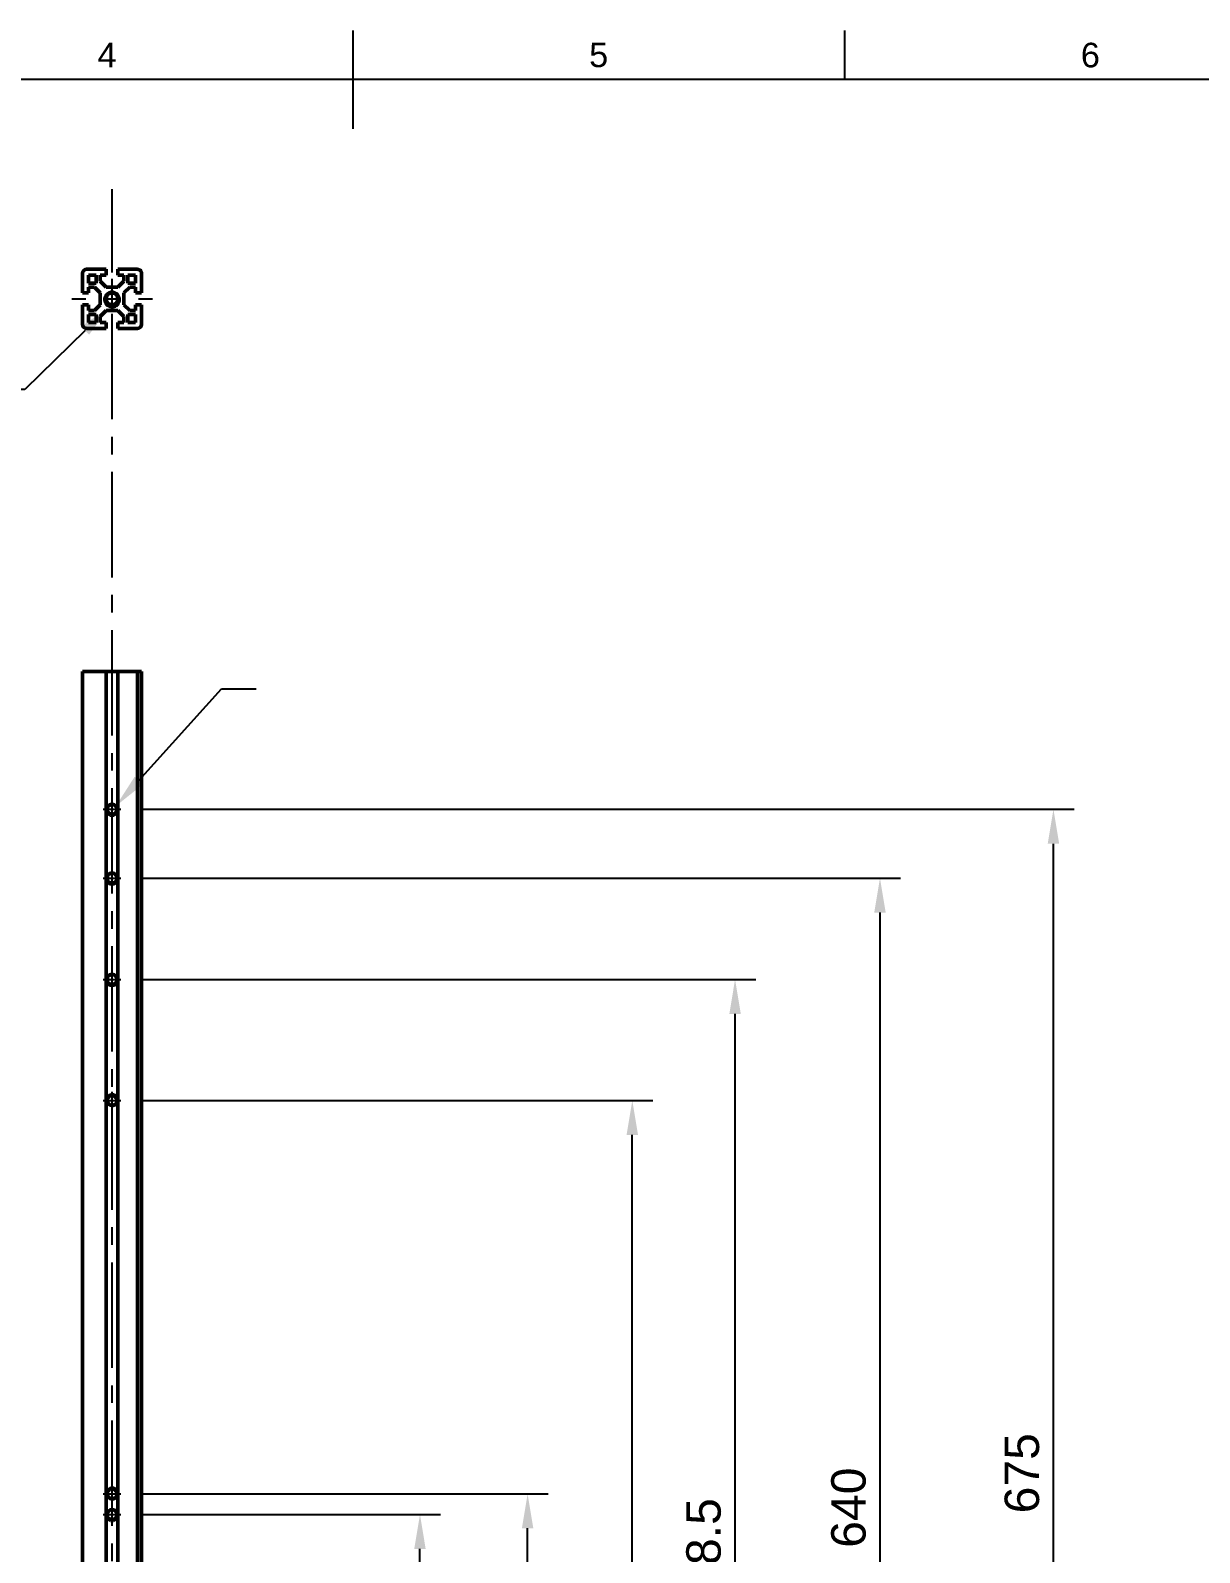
# Model space of a CAD drawing. Header units: millimetres. Extents: x 0 to 420, y 0 to 297.
# Drawn here: x 182.2 to 301.1, y 137.3 to 292 of the extents above; entities that cross this region are included whole.
import ezdxf
from ezdxf import colors
from ezdxf.entities.mleader import LeaderData, LeaderLine
from ezdxf.enums import TextEntityAlignment as Align
from ezdxf.math import Vec2, Vec3

# ---------------------------------------------------------------- set-up
doc = ezdxf.new("R2010")
doc.units = ezdxf.units.MM
doc.header["$LTSCALE"] = 0.75
doc.linetypes.add('CENTER2', pattern=[28.575, 19.05, -3.175, 3.175, -3.175])
for name, color, linetype, lineweight in [('Annotations', 7, 'Continuous', 25), ('Border', 7, 'Continuous', 25), ('Center Lines', 7, 'CENTER2', 25), ('Dimensions', 7, 'Continuous', 25), ('Visible', 7, 'Continuous', 50)]:
    doc.layers.add(name, color=color, linetype=linetype, lineweight=lineweight)
doc.styles.add('FusionTitle', font='arial.ttf')
doc.styles.get("Standard").update_dxf_attribs({"font": 'arial.ttf'})
doc.dimstyles.new('ISO-25', dxfattribs={"dimtxt": 3.5, "dimasz": 3.5, "dimexe": 2.1, "dimexo": 2.1, "dimgap": 1.4, "dimtad": 1, "dimzin": 12, "dimdsep": 46, "dimtxsty": 'Standard', "dimcen": 0, "dimclrd": 256, "dimclre": 256, "dimclrt": 256, "dimazin": 3, "dimtp": 0.1, "dimtm": 0.1, "dimtfac": 0.714286, "dimtmove": 0, "dimatfit": 3, "dimfxl": 1, "dimtzin": 12, "dimarcsym": 0})

# ---------------------------------------------------------------- blocks, each defined once
blk = doc.blocks.new('ISO_A3_SHEET')
at = {"layer": 'Border'}
for p, q in [((215, 292), (215, 282)), ((265, 292), (265, 287)), ((410, 287), (20, 287))]:
    blk.add_line(p, q, dxfattribs=at)
at = {"layer": 'Border', "style": 'FusionTitle'}
for s, p in [('4', (190, 289.5)), ('5', (240, 289.5)), ('6', (290, 289.5))]:
    blk.add_text(s, height=2.5, dxfattribs=at).set_placement(p, align=Align.MIDDLE)
blk = doc.blocks.new('*U9')
at = {"layer": 'Center Lines', "color": 0, "ltscale": 0.75, "transparency": 16777216}
blk.add_line((0, -124.872696), (0, 123.539552), dxfattribs=at)
blk = doc.blocks.new('*U19')
at = {"layer": 'Center Lines', "color": 0, "linetype": 'Continuous', "ltscale": 0.75, "transparency": 16777216}
for p, q in [((-0.892969, 0), (0.892969, 0)), ((0, -0.892969), (0, 0.892969))]:
    blk.add_line(p, q, dxfattribs=at)
blk = doc.blocks.new('*U20')
at = {"layer": 'Center Lines', "color": 0, "linetype": 'Continuous', "ltscale": 0.75, "transparency": 16777216}
for p, q in [((-0.892969, 0), (0.892969, 0)), ((0, -0.892969), (0, 0.892969))]:
    blk.add_line(p, q, dxfattribs=at)
blk = doc.blocks.new('*U21')
at = {"layer": 'Center Lines', "color": 0, "linetype": 'Continuous', "ltscale": 0.75, "transparency": 16777216}
for p, q in [((-0.892969, 0), (0.892969, 0)), ((0, -0.892969), (0, 0.892969))]:
    blk.add_line(p, q, dxfattribs=at)
blk = doc.blocks.new('*U22')
at = {"layer": 'Center Lines', "color": 0, "linetype": 'Continuous', "ltscale": 0.75, "transparency": 16777216}
for p, q in [((-0.892969, 0), (0.892969, 0)), ((0, -0.892969), (0, 0.892969))]:
    blk.add_line(p, q, dxfattribs=at)
blk = doc.blocks.new('*U23')
at = {"layer": 'Center Lines', "color": 0, "linetype": 'Continuous', "ltscale": 0.75, "transparency": 16777216}
for p, q in [((-0.892969, 0), (0.892969, 0)), ((0, -0.892969), (0, 0.892969))]:
    blk.add_line(p, q, dxfattribs=at)
blk = doc.blocks.new('*U24')
at = {"layer": 'Center Lines', "color": 0, "ltscale": 0.75, "transparency": 16777216}
for p, q in [((0, 2.678906), (0, 4.1)), ((-4.1, 0), (-2.678906, 0)), ((2.678906, 0), (4.1, 0)), ((0, -4.1), (0, -2.678906))]:
    blk.add_line(p, q, dxfattribs=at)
at = {"layer": 'Center Lines', "color": 0, "linetype": 'Continuous', "ltscale": 0.75, "transparency": 16777216}
for p, q in [((-0.892969, 0), (0.892969, 0)), ((0, -0.892969), (0, 0.892969))]:
    blk.add_line(p, q, dxfattribs=at)
blk = doc.blocks.new('*D53')
at = {"layer": 'Defpoints', "color": 0, "transparency": 16777216}
for p in [(191.406926, 141.115982), (221.82576, 141.115982), (193.513959, 77.816773)]:
    blk.add_point(p, dxfattribs=at)
at = {"layer": 'Dimensions', "lineweight": -2, "transparency": 16777216}
for p, q in [((193.506926, 141.115982), (223.92576, 141.115982)), ((221.82576, 81.316773), (221.82576, 137.615982)), ((195.613959, 77.816773), (223.92576, 77.816773))]:
    blk.add_line(p, q, dxfattribs=at)
at = {"layer": 'Dimensions', "transparency": 16777216}
for points in [[(221.242426, 137.615982), (222.409093, 137.615982), (221.82576, 141.115982)], [(221.242426, 81.316773), (222.409093, 81.316773), (221.82576, 77.816773)]]:
    blk.add_solid(points, dxfattribs=at)
at = {"layer": 'Dimensions', "transparency": 16777216, "insert": (218.637561, 109.466377), "char_height": 3.5, "attachment_point": 5, "rotation": 90}
blk.add_mtext('316.5', dxfattribs=at)
blk = doc.blocks.new('*D54')
at = {"layer": 'Defpoints', "color": 0, "transparency": 16777216}
for p in [(191.406928, 143.216419), (232.773658, 143.216419), (193.513959, 77.816773)]:
    blk.add_point(p, dxfattribs=at)
at = {"layer": 'Dimensions', "lineweight": -2, "transparency": 16777216}
for p, q in [((193.506928, 143.216419), (234.873658, 143.216419)), ((232.773658, 81.316773), (232.773658, 139.716419)), ((195.613959, 77.816773), (234.873658, 77.816773))]:
    blk.add_line(p, q, dxfattribs=at)
at = {"layer": 'Dimensions', "transparency": 16777216}
for points in [[(232.190324, 139.716419), (233.356991, 139.716419), (232.773658, 143.216419)], [(232.190324, 81.316773), (233.356991, 81.316773), (232.773658, 77.816773)]]:
    blk.add_solid(points, dxfattribs=at)
at = {"layer": 'Dimensions', "transparency": 16777216, "insert": (229.585459, 110.516596), "char_height": 3.5, "attachment_point": 5, "rotation": 90}
blk.add_mtext('327', dxfattribs=at)
blk = doc.blocks.new('*D55')
at = {"layer": 'Defpoints', "color": 0, "transparency": 16777216}
for p in [(191.406928, 183.216773), (243.41869, 183.216773), (193.513959, 77.816773)]:
    blk.add_point(p, dxfattribs=at)
at = {"layer": 'Dimensions', "lineweight": -2, "transparency": 16777216}
for p, q in [((193.506928, 183.216773), (245.51869, 183.216773)), ((243.41869, 81.316773), (243.41869, 179.716773)), ((195.613959, 77.816773), (245.51869, 77.816773))]:
    blk.add_line(p, q, dxfattribs=at)
at = {"layer": 'Dimensions', "transparency": 16777216}
for points in [[(242.835356, 179.716773), (244.002023, 179.716773), (243.41869, 183.216773)], [(242.835356, 81.316773), (244.002023, 81.316773), (243.41869, 77.816773)]]:
    blk.add_solid(points, dxfattribs=at)
at = {"layer": 'Dimensions', "transparency": 16777216, "insert": (240.231684, 130.516773), "char_height": 3.5, "attachment_point": 5, "rotation": 90}
blk.add_mtext('527', dxfattribs=at)
blk = doc.blocks.new('*D56')
at = {"layer": 'Defpoints', "color": 0, "transparency": 16777216}
for p in [(191.406926, 195.516774), (253.869853, 195.516774), (193.513959, 77.816773)]:
    blk.add_point(p, dxfattribs=at)
at = {"layer": 'Dimensions', "lineweight": -2, "transparency": 16777216}
for p, q in [((193.506926, 195.516774), (255.969853, 195.516774)), ((253.869853, 81.316773), (253.869853, 192.016774)), ((195.613959, 77.816773), (255.969853, 77.816773))]:
    blk.add_line(p, q, dxfattribs=at)
at = {"layer": 'Dimensions', "transparency": 16777216}
for points in [[(253.28652, 192.016774), (254.453187, 192.016774), (253.869853, 195.516774)], [(253.28652, 81.316773), (254.453187, 81.316773), (253.869853, 77.816773)]]:
    blk.add_solid(points, dxfattribs=at)
at = {"layer": 'Dimensions', "transparency": 16777216, "insert": (250.682848, 136.666773), "char_height": 3.5, "attachment_point": 5, "rotation": 90}
blk.add_mtext('588.5', dxfattribs=at)
blk = doc.blocks.new('*D57')
at = {"layer": 'Defpoints', "color": 0, "transparency": 16777216}
for p in [(191.407563, 212.816912), (286.246035, 212.816912), (193.513959, 77.816773)]:
    blk.add_point(p, dxfattribs=at)
at = {"layer": 'Dimensions', "lineweight": -2, "transparency": 16777216}
for p, q in [((193.507563, 212.816912), (288.346035, 212.816912)), ((286.246035, 81.316773), (286.246035, 209.316912)), ((195.613959, 77.816773), (288.346035, 77.816773))]:
    blk.add_line(p, q, dxfattribs=at)
at = {"layer": 'Dimensions', "transparency": 16777216}
for points in [[(285.662702, 209.316912), (286.829368, 209.316912), (286.246035, 212.816912)], [(285.662702, 81.316773), (286.829368, 81.316773), (286.246035, 77.816773)]]:
    blk.add_solid(points, dxfattribs=at)
at = {"layer": 'Dimensions', "transparency": 16777216, "insert": (283.059029, 145.316842), "char_height": 3.5, "attachment_point": 5, "rotation": 90}
blk.add_mtext('675', dxfattribs=at)
blk = doc.blocks.new('*U41')
at = {"layer": 'Center Lines', "color": 0, "linetype": 'Continuous', "ltscale": 0.75, "transparency": 16777216}
for p, q in [((-0.892969, 0), (0.892969, 0)), ((0, -0.892969), (0, 0.892969))]:
    blk.add_line(p, q, dxfattribs=at)
blk = doc.blocks.new('*D58')
at = {"layer": 'Defpoints', "color": 0, "transparency": 16777216}
for p in [(191.407233, 205.817014), (193.113957, 77.816773), (268.608364, 77.816773)]:
    blk.add_point(p, dxfattribs=at)
at = {"layer": 'Dimensions', "lineweight": -2, "transparency": 16777216}
for p, q in [((193.507233, 205.817014), (270.708364, 205.817014)), ((268.608364, 202.317014), (268.608364, 81.316773)), ((195.213957, 77.816773), (270.708364, 77.816773))]:
    blk.add_line(p, q, dxfattribs=at)
at = {"layer": 'Dimensions', "transparency": 16777216}
for points in [[(268.02503, 202.317014), (269.191697, 202.317014), (268.608364, 205.817014)], [(268.02503, 81.316773), (269.191697, 81.316773), (268.608364, 77.816773)]]:
    blk.add_solid(points, dxfattribs=at)
at = {"layer": 'Dimensions', "transparency": 16777216, "insert": (265.421358, 141.816893), "char_height": 3.5, "attachment_point": 5, "rotation": 90}
blk.add_mtext('640', dxfattribs=at)

msp = doc.modelspace()

# ---------------------------------------------------------------- linework, layer by layer
at = {"layer": 'Visible', "extrusion": (0, 2.967e-13, -1)}
for p, q in [((189.914, 267.714, 74.5), (187.9236, 267.714, 74.5)), ((189.914, 267.114, 74.5), (189.914, 267.714, 74.5)), ((193.114, 267.714, 74.5), (191.114, 267.714, 74.5)), ((191.114, 267.714, 74.5), (191.114, 267.114, 74.5)), ((187.5236, 267.3159, 74.5), (187.514, 265.314, 74.5)), ((188.114, 266.314, 74.5), (188.114, 267.114, 74.5)), ((188.114, 267.114, 74.5), (188.914, 267.114, 74.5)), ((188.914, 266.314, 74.5), (188.114, 266.314, 74.5)), ((188.914, 267.114, 74.5), (188.914, 266.314, 74.5)), ((189.314, 266.514, 74.5), (189.314, 267.114, 74.5)), ((189.314, 267.114, 74.5), (189.914, 267.114, 74.5)), ((189.914, 265.914, 74.5), (189.314, 266.514, 74.5)), ((191.114, 267.114, 74.5), (191.714, 267.114, 74.5)), ((191.714, 266.514, 74.5), (191.114, 265.914, 74.5)), ((191.714, 267.114, 74.5), (191.714, 266.514, 74.5)), ((192.114, 266.314, 74.5), (192.114, 267.114, 74.5)), ((192.114, 267.114, 74.5), (192.914, 267.114, 74.5)), ((192.914, 266.314, 74.5), (192.114, 266.314, 74.5)), ((192.914, 267.114, 74.5), (192.914, 266.314, 74.5)), ((193.514, 265.314, 74.5), (193.514, 267.314, 74.5)), ((187.514, 265.314, 74.5), (188.114, 265.314, 74.5)), ((188.114, 265.314, 74.5), (188.114, 265.914, 74.5)), ((188.114, 265.914, 74.5), (188.714, 265.914, 74.5)), ((188.714, 265.914, 74.5), (189.314, 265.314, 74.5)), ((189.314, 265.314, 74.5), (189.314, 264.114, 74.5)), ((191.114, 265.914, 74.5), (189.914, 265.914, 74.5)), ((191.714, 265.314, 74.5), (192.314, 265.914, 74.5)), ((191.714, 264.114, 74.5), (191.714, 265.314, 74.5)), ((192.314, 265.914, 74.5), (192.914, 265.914, 74.5)), ((192.914, 265.914, 74.5), (192.914, 265.314, 74.5)), ((192.914, 265.314, 74.5), (193.514, 265.314, 74.5)), ((188.114, 264.114, 74.5), (187.514, 264.114, 74.5)), ((187.514, 264.114, 74.5), (187.514, 262.114, 74.5)), ((188.114, 263.514, 74.5), (188.114, 264.114, 74.5)), ((188.714, 263.514, 74.5), (188.114, 263.514, 74.5)), ((188.114, 263.114, 74.5), (188.914, 263.114, 74.5)), ((188.114, 262.314, 74.5), (188.114, 263.114, 74.5)), ((189.314, 264.114, 74.5), (188.714, 263.514, 74.5)), ((188.914, 263.114, 74.5), (188.914, 262.314, 74.5)), ((189.314, 262.914, 74.5), (189.914, 263.514, 74.5)), ((189.914, 263.514, 74.5), (191.114, 263.514, 74.5)), ((191.114, 263.514, 74.5), (191.714, 262.914, 74.5)), ((192.314, 263.514, 74.5), (191.714, 264.114, 74.5)), ((192.114, 262.314, 74.5), (192.114, 263.114, 74.5)), ((192.114, 263.114, 74.5), (192.914, 263.114, 74.5)), ((192.914, 263.514, 74.5), (192.314, 263.514, 74.5)), ((193.514, 264.114, 74.5), (192.914, 264.114, 74.5)), ((192.914, 264.114, 74.5), (192.914, 263.514, 74.5)), ((192.914, 263.114, 74.5), (192.914, 262.314, 74.5)), ((193.514, 262.114, 74.5), (193.514, 264.114, 74.5)), ((187.9034, 261.7147, -51.3), (187.9034, 261.714, -51.3)), ((187.914, 261.714, -51.3), (187.9034, 261.714, -51.3)), ((187.914, 261.714, 74.5), (189.914, 261.714, 74.5)), ((188.914, 262.314, 74.5), (188.114, 262.314, 74.5)), ((189.314, 262.314, 74.5), (189.314, 262.914, 74.5)), ((189.914, 262.314, 74.5), (189.314, 262.314, 74.5)), ((189.914, 261.714, 74.5), (189.914, 262.314, 74.5)), ((191.714, 262.314, 74.5), (191.114, 262.314, 74.5)), ((191.114, 262.314, 74.5), (191.114, 261.714, 74.5)), ((191.114, 261.714, 74.5), (193.114, 261.714, 74.5)), ((191.714, 262.914, 74.5), (191.714, 262.314, 74.5)), ((192.914, 262.314, 74.5), (192.114, 262.314, 74.5)), ((193.114, 261.714, -51.3), (193.1245, 261.714, -51.3)), ((193.1245, 261.7147, -51.3), (193.1245, 261.714, -51.3))]:
    msp.add_line(p, q, dxfattribs=at)
at = {"layer": 'Visible', "extrusion": (0, 1, 0)}
for p, q in [((187.514, 226.8168, 0.6), (187.5236, 226.8168, 2.6019)), ((187.514, 77.8168, 0.6), (187.514, 226.8168, 0.6)), ((187.9236, 226.8168, 3), (189.914, 226.8168, 3)), ((189.914, 226.8168, 1.2), (191.114, 226.8168, 1.2)), ((189.914, 77.8168, 3), (189.914, 226.8168, 3)), ((191.114, 226.8168, 3), (193.114, 226.8168, 3)), ((191.114, 77.8168, 3), (191.114, 226.8168, 3)), ((193.114, 77.8168, 3), (193.114, 226.8168, 3)), ((193.514, 77.8168, 2.6), (193.514, 226.8168, 2.6))]:
    msp.add_line(p, q, dxfattribs=at)
at = {"layer": 'Visible', "extrusion": (0, 2.967e-13, -1)}
msp.add_circle((-190.514, 264.714, -71.5), 0.6, dxfattribs=at)
for centre, radius, start, end in [((-187.9236, 267.314, -74.5), 0.4, 0.275061, 90), ((-190.514, 264.714, -74.5), 0.817, 254.990872, 285.009128)]:
    msp.add_arc(centre, radius, start, end, dxfattribs=at)
at = {"layer": 'Visible'}
msp.add_arc((190.514, 264.714, 74.5), 0.678, 40.613127, 139.386873, dxfattribs=at)
at = {"layer": 'Visible', "extrusion": (0, -1, 0)}
msp.add_arc((187.9236, 2.6, -226.8168), 0.4, 90, 179.724939, dxfattribs=at)
at = {"layer": 'Visible', "extrusion": (1e-16, 0, -1)}
for centre, radius, start, end in [((-190.5146, 212.8169, -1.2), 0.5035, 40.529989, 139.470011), ((-190.5146, 212.8169, -1.2), 0.6147, 255.032441, 284.967559), ((-190.5143, 205.817, -1.2), 0.5035, 40.529989, 139.470011), ((-190.5143, 205.817, -1.2), 0.6147, 255.032441, 284.967559), ((-190.514, 183.2168, -1.2), 0.5035, 267.91441, 6.854432), ((-190.514, 183.2168, -1.2), 0.6147, 122.416862, 152.35198), ((-190.514, 143.2164, -1.2), 0.5035, 267.914171, 6.854193), ((-190.514, 143.2164, -1.2), 0.6147, 122.416623, 152.351741), ((-190.514, 141.116, -1.2), 0.5035, 40.529989, 139.470011), ((-190.514, 141.116, -1.2), 0.6147, 255.032441, 284.967559)]:
    msp.add_arc(centre, radius, start, end, dxfattribs=at)
at = {"layer": 'Visible', "extrusion": (3.46e-14, -2.95e-14, -1)}
msp.add_arc((-190.514, 195.5168, -1.2), 0.5035, 40.529989, 139.470011, dxfattribs=at)
at = {"layer": 'Visible', "extrusion": (3.9e-15, -1.43e-14, -1)}
msp.add_arc((-190.514, 195.5168, -1.2), 0.6147, 255.032441, 284.967559, dxfattribs=at)
at = {"layer": 'Visible'}
for points, knots in [([(193.114, 267.714, 74.5), (193.1437, 267.712, 74.5), (193.1573, 267.7102, 74.5), (193.2287, 267.6997, 74.5), (193.2702, 267.685, 74.5), (193.3566, 267.6377, 74.5), (193.3975, 267.6, 74.5), (193.4693, 267.5106, 74.5), (193.4867, 267.4625, 74.5), (193.5044, 267.4009, 74.5), (193.5104, 267.3688, 74.5), (193.514, 267.314, 74.5)], [-0.466346255, -0.466346255, -0.466346255, -0.466346255, -0.451359314, -0.451359314, -0.393635612, -0.393635612, -0.313719447, -0.313719447, -0.199872316, -0.199872316, -0.070277282, -0.070277282, -0.070277282, -0.070277282]), ([(190.3024, 263.9248, 74.5), (190.2042, 263.9602, 74.5), (190.1138, 264.0142, 74.5), (189.9617, 264.1518, 74.5), (189.9007, 264.2332, 74.5), (189.8152, 264.412, 74.5), (189.7905, 264.5071, 74.5), (189.7798, 264.698, 74.5), (189.7926, 264.7919, 74.5), (189.8415, 264.9331, 74.5), (189.8658, 264.9833, 74.5), (189.9253, 265.0758, 74.5), (189.96, 265.1178, 74.5), (189.9993, 265.1553, 74.5)], [0, 0, 0, 0, 0.156510433, 0.156510433, 0.307908356, 0.307908356, 0.454191613, 0.454191613, 0.595358102, 0.595358102, 0.679010537, 0.679010537, 0.760759817, 0.760759817, 0.760759817, 0.760759817]), ([(189.9999, 265.155, 74.3186), (189.8845, 265.0183, 74.3291), (189.8233, 264.8355, 74.3396), (189.8384, 264.6569, 74.3501), (189.8575, 264.4312, 74.3634), (189.9979, 264.2194, 74.3767), (190.1984, 264.1139, 74.39), (190.3968, 264.0096, 74.4032), (190.6477, 264.0126, 74.4163), (190.8436, 264.1215, 74.4295), (191.041, 264.2314, 74.4428), (191.1763, 264.4456, 74.456), (191.1906, 264.6711, 74.4693), (191.2016, 264.8452, 74.4795), (191.1422, 265.0228, 74.4898), (191.0286, 265.1553, 74.5)], [-4.55925824, -4.55925824, -4.55925824, -4.55925824, -3.76615258, -3.76615258, -3.76615258, -2.76381346, -2.76381346, -2.76381346, -1.77187703, -1.77187703, -1.77187703, -0.77214378, -0.77214378, -0.77214378, 0, 0, 0, 0]), ([(191.0286, 265.1553, 74.5), (191.0934, 265.0936, 74.5), (191.1454, 265.0196, 74.5), (191.22, 264.853, 74.5), (191.2407, 264.7614, 74.5), (191.2467, 264.572, 74.5), (191.2306, 264.4759, 74.5), (191.1618, 264.2918, 74.5), (191.1085, 264.2061, 74.5), (190.9978, 264.0865, 74.5), (190.9496, 264.0457, 74.5), (190.8436, 263.9755, 74.5), (190.786, 263.9466, 74.5), (190.7255, 263.9248, 74.5)], [0, 0, 0, 0, 0.134259234, 0.134259234, 0.273620838, 0.273620838, 0.418082467, 0.418082467, 0.567641738, 0.567641738, 0.661747867, 0.661747867, 0.757763665, 0.757763665, 0.757763665, 0.757763665]), ([(187.914, 261.714, 74.5), (187.8842, 261.7159, 74.5), (187.8706, 261.7178, 74.5), (187.7992, 261.7283, 74.5), (187.7578, 261.743, 74.5), (187.6713, 261.7903, 74.5), (187.6305, 261.828, 74.5), (187.5586, 261.9173, 74.5), (187.5413, 261.9654, 74.5), (187.5236, 262.027, 74.5), (187.5175, 262.0591, 74.5), (187.514, 262.114, 74.5)], [-0.466339854, -0.466339854, -0.466339854, -0.466339854, -0.45135427, -0.45135427, -0.393632825, -0.393632825, -0.313717982, -0.313717982, -0.199872121, -0.199872121, -0.070277046, -0.070277046, -0.070277046, -0.070277046]), ([(193.514, 262.114, 74.5), (193.512, 262.0842, 74.5), (193.5102, 262.0706, 74.5), (193.4996, 261.9992, 74.5), (193.485, 261.9578, 74.5), (193.4377, 261.8713, 74.5), (193.3999, 261.8305, 74.5), (193.3106, 261.7586, 74.5), (193.2625, 261.7413, 74.5), (193.2009, 261.7236, 74.5), (193.1688, 261.7175, 74.5), (193.114, 261.714, 74.5)], [-0.466346255, -0.466346255, -0.466346255, -0.466346255, -0.451359314, -0.451359314, -0.393635612, -0.393635612, -0.313719447, -0.313719447, -0.199872316, -0.199872316, -0.070277282, -0.070277282, -0.070277282, -0.070277282]), ([(190.3558, 212.2231, 1.2), (190.2822, 212.25, 1.2), (190.2145, 212.2908, 1.2), (190.1008, 212.3946, 1.2), (190.0553, 212.4559, 1.2), (189.992, 212.59, 1.2), (189.9738, 212.6612, 1.2), (189.9664, 212.8039, 1.2), (189.9763, 212.8739, 1.2), (190.0133, 212.9791, 1.2), (190.0316, 213.0165, 1.2), (190.0764, 213.0852, 1.2), (190.1024, 213.1164, 1.2), (190.1319, 213.1441, 1.2)], [0, 0, 0, 0, 0.117587534, 0.117587534, 0.23108734, 0.23108734, 0.340497787, 0.340497787, 0.445817318, 0.445817318, 0.508296731, 0.508296731, 0.56924861, 0.56924861, 0.56924861, 0.56924861]), ([(190.132, 213.144, 1.055), (190.1231, 213.1337, 1.0558), (190.1146, 213.123, 1.0567), (190.1066, 213.1119, 1.0576), (190.0022, 212.9676, 1.0688), (189.9829, 212.7661, 1.0801), (190.058, 212.6046, 1.0913), (190.1342, 212.4409, 1.1027), (190.3042, 212.3252, 1.1142), (190.4843, 212.3143, 1.1256), (190.6627, 212.3036, 1.1369), (190.8437, 212.396, 1.1482), (190.9396, 212.5469, 1.1595), (191.0356, 212.698, 1.1708), (191.0422, 212.9015, 1.1821), (190.9563, 213.0585, 1.1934), (190.9397, 213.089, 1.1956), (190.9199, 213.1177, 1.1978), (190.8973, 213.1441, 1.2)], [-4.55635616, -4.55635616, -4.55635616, -4.55635616, -4.4749734, -4.4749734, -4.4749734, -3.41368474, -3.41368474, -3.41368474, -2.33831983, -2.33831983, -2.33831983, -1.27345945, -1.27345945, -1.27345945, -0.20688374, -0.20688374, -0.20688374, 0, 0, 0, 0]), ([(190.8973, 213.1441, 1.2), (190.9458, 213.0986, 1.2), (190.9847, 213.0438, 1.2), (191.041, 212.9202, 1.2), (191.0568, 212.852, 1.2), (191.0622, 212.7107, 1.2), (191.0506, 212.6388, 1.2), (191, 212.5008, 1.2), (190.9605, 212.4364, 1.2), (190.878, 212.3461, 1.2), (190.8419, 212.3151, 1.2), (190.7622, 212.2617, 1.2), (190.7189, 212.2397, 1.2), (190.6734, 212.2231, 1.2)], [0, 0, 0, 0, 0.0997698, 0.0997698, 0.203618253, 0.203618253, 0.311543588, 0.311543588, 0.423543967, 0.423543967, 0.494427949, 0.494427949, 0.566847306, 0.566847306, 0.566847306, 0.566847306]), ([(190.3555, 205.2232, 1.2), (190.2819, 205.2501, 1.2), (190.2141, 205.2909, 1.2), (190.1005, 205.3947, 1.2), (190.055, 205.456, 1.2), (189.9916, 205.5901, 1.2), (189.9735, 205.6613, 1.2), (189.9661, 205.804, 1.2), (189.9759, 205.874, 1.2), (190.0129, 205.9792, 1.2), (190.0313, 206.0166, 1.2), (190.076, 206.0853, 1.2), (190.1021, 206.1165, 1.2), (190.1316, 206.1442, 1.2)], [0, 0, 0, 0, 0.117587534, 0.117587534, 0.23108734, 0.23108734, 0.340497787, 0.340497787, 0.445817318, 0.445817318, 0.508296731, 0.508296731, 0.56924861, 0.56924861, 0.56924861, 0.56924861]), ([(190.1316, 206.1441, 1.055), (190.1227, 206.1337, 1.0558), (190.1141, 206.1229, 1.0567), (190.1061, 206.1118, 1.0576), (190.0018, 205.9674, 1.0688), (189.9826, 205.7659, 1.0801), (190.0578, 205.6045, 1.0914), (190.134, 205.4408, 1.1028), (190.3041, 205.3252, 1.1142), (190.4843, 205.3144, 1.1256), (190.6627, 205.3038, 1.1369), (190.8436, 205.3963, 1.1482), (190.9394, 205.5472, 1.1595), (191.0353, 205.6983, 1.1708), (191.0419, 205.9019, 1.1821), (190.9559, 206.0589, 1.1934), (190.9392, 206.0892, 1.1956), (190.9195, 206.1179, 1.1978), (190.897, 206.1442, 1.2)], [-4.55635616, -4.55635616, -4.55635616, -4.55635616, -4.47442574, -4.47442574, -4.47442574, -3.41313844, -3.41313844, -3.41313844, -2.33777994, -2.33777994, -2.33777994, -1.2729238, -1.2729238, -1.2729238, -0.20635729, -0.20635729, -0.20635729, 0, 0, 0, 0]), ([(190.3552, 194.9229, 1.2), (190.2816, 194.9499, 1.2), (190.2138, 194.9907, 1.2), (190.1002, 195.0945, 1.2), (190.0547, 195.1557, 1.2), (189.9913, 195.2899, 1.2), (189.9732, 195.3611, 1.2), (189.9658, 195.5037, 1.2), (189.9756, 195.5737, 1.2), (190.0126, 195.6789, 1.2), (190.031, 195.7163, 1.2), (190.0757, 195.785, 1.2), (190.1018, 195.8162, 1.2), (190.1313, 195.844, 1.2)], [0, 0, 0, 0, 0.117587534, 0.117587534, 0.23108734, 0.23108734, 0.340497787, 0.340497787, 0.445817318, 0.445817318, 0.508296731, 0.508296731, 0.56924861, 0.56924861, 0.56924861, 0.56924861]), ([(190.1313, 195.8439, 1.055), (190.1223, 195.8334, 1.0558), (190.1137, 195.8226, 1.0567), (190.1056, 195.8113, 1.0576), (190.0014, 195.6669, 1.0689), (189.9824, 195.4654, 1.0801), (190.0576, 195.304, 1.0914), (190.1339, 195.1404, 1.1028), (190.3041, 195.0248, 1.1142), (190.4842, 195.0142, 1.1256), (190.6626, 195.0036, 1.1369), (190.8435, 195.0962, 1.1482), (190.9392, 195.2472, 1.1595), (191.035, 195.3984, 1.1708), (191.0415, 195.6019, 1.1821), (190.9555, 195.7588, 1.1934), (190.9388, 195.7891, 1.1956), (190.9191, 195.8177, 1.1978), (190.8967, 195.844, 1.2)], [-4.55635616, -4.55635616, -4.55635616, -4.55635616, -4.47391531, -4.47391531, -4.47391531, -3.41262927, -3.41262927, -3.41262927, -2.33727673, -2.33727673, -2.33727673, -1.27242455, -1.27242455, -1.27242455, -0.20586661, -0.20586661, -0.20586661, 0, 0, 0, 0]), ([(190.8967, 195.844, 1.2), (190.9451, 195.7984, 1.2), (190.984, 195.7437, 1.2), (191.0403, 195.62, 1.2), (191.0562, 195.5519, 1.2), (191.0616, 195.4105, 1.2), (191.05, 195.3387, 1.2), (190.9994, 195.2007, 1.2), (190.9599, 195.1362, 1.2), (190.8774, 195.0459, 1.2), (190.8412, 195.0149, 1.2), (190.7616, 194.9616, 1.2), (190.7182, 194.9396, 1.2), (190.6727, 194.9229, 1.2)], [0, 0, 0, 0, 0.0997698, 0.0997698, 0.203618253, 0.203618253, 0.311543588, 0.311543588, 0.423543967, 0.423543967, 0.494427949, 0.494427949, 0.566847306, 0.566847306, 0.566847306, 0.566847306]), ([(190.0141, 183.2769, 1.2), (190.0148, 183.3434, 1.2), (190.0287, 183.4091, 1.2), (190.0816, 183.5342, 1.2), (190.121, 183.5921, 1.2), (190.2214, 183.6917, 1.2), (190.2821, 183.7318, 1.2), (190.4179, 183.788, 1.2), (190.4921, 183.8026, 1.2), (190.6144, 183.803, 1.2), (190.6617, 183.7974, 1.2), (190.7549, 183.7749, 1.2), (190.8004, 183.7579, 1.2), (190.8435, 183.7357, 1.2)], [0, 0, 0, 0, 0.0997698, 0.0997698, 0.203618253, 0.203618253, 0.311543588, 0.311543588, 0.423543967, 0.423543967, 0.494427949, 0.494427949, 0.566847306, 0.566847306, 0.566847306, 0.566847306]), ([(190.532, 182.7146, 1.055), (190.6636, 182.7205, 1.0633), (190.7932, 182.7775, 1.0717), (190.883, 182.8742, 1.08), (191.0063, 183.0071, 1.0914), (191.049, 183.2093, 1.1029), (190.99, 183.3807, 1.1144), (190.9317, 183.5502, 1.1257), (190.7764, 183.6823, 1.137), (190.5998, 183.7129, 1.1484), (190.4223, 183.7436, 1.1597), (190.2306, 183.6703, 1.1711), (190.1189, 183.5289, 1.1825), (190.0618, 183.4566, 1.1883), (190.0251, 183.3684, 1.1942), (190.0141, 183.2769, 1.2)], [24.90790846, 24.90790846, 24.90790846, 24.90790846, 25.69413579, 25.69413579, 25.69413579, 26.77391535, 26.77391535, 26.77391535, 27.84175932, 27.84175932, 27.84175932, 28.9152002, 28.9152002, 28.9152002, 29.46426462, 29.46426462, 29.46426462, 29.46426462]), ([(190.0141, 143.2765, 1.2), (190.0148, 143.343, 1.2), (190.0287, 143.4087, 1.2), (190.0816, 143.5339, 1.2), (190.121, 143.5917, 1.2), (190.2214, 143.6913, 1.2), (190.2821, 143.7314, 1.2), (190.4179, 143.7877, 1.2), (190.4921, 143.8023, 1.2), (190.6144, 143.8027, 1.2), (190.6617, 143.7971, 1.2), (190.7549, 143.7746, 1.2), (190.8004, 143.7576, 1.2), (190.8435, 143.7353, 1.2)], [0, 0, 0, 0, 0.0997698, 0.0997698, 0.203618253, 0.203618253, 0.311543588, 0.311543588, 0.423543967, 0.423543967, 0.494427949, 0.494427949, 0.566847306, 0.566847306, 0.566847306, 0.566847306]), ([(190.532, 142.7142, 1.055), (190.6636, 142.7202, 1.0633), (190.7932, 142.7772, 1.0717), (190.883, 142.8739, 1.08), (191.0063, 143.0067, 1.0914), (191.049, 143.209, 1.1029), (190.99, 143.3803, 1.1144), (190.9317, 143.5498, 1.1257), (190.7764, 143.682, 1.137), (190.5998, 143.7125, 1.1484), (190.4223, 143.7433, 1.1597), (190.2306, 143.6699, 1.1711), (190.1189, 143.5286, 1.1825), (190.0618, 143.4563, 1.1883), (190.0251, 143.368, 1.1942), (190.0141, 143.2765, 1.2)], [24.90791263, 24.90791263, 24.90791263, 24.90791263, 25.69413685, 25.69413685, 25.69413685, 26.77391644, 26.77391644, 26.77391644, 27.84176044, 27.84176044, 27.84176044, 28.91520139, 28.91520139, 28.91520139, 29.46426878, 29.46426878, 29.46426878, 29.46426878]), ([(191.0585, 143.5017, 1.2), (191.0885, 143.4293, 1.2), (191.1043, 143.3518, 1.2), (191.1049, 143.1978, 1.2), (191.0906, 143.1229, 1.2), (191.0348, 142.9854, 1.2), (190.9947, 142.9238, 1.2), (190.8947, 142.8219, 1.2), (190.8365, 142.7817, 1.2), (190.7341, 142.7377, 1.2), (190.6941, 142.7259, 1.2), (190.6133, 142.7123, 1.2), (190.5727, 142.7103, 1.2), (190.5323, 142.7133, 1.2)], [0, 0, 0, 0, 0.117587534, 0.117587534, 0.23108734, 0.23108734, 0.340497787, 0.340497787, 0.445817318, 0.445817318, 0.508296731, 0.508296731, 0.56924861, 0.56924861, 0.56924861, 0.56924861]), ([(190.3552, 140.5221, 1.2), (190.2816, 140.5491, 1.2), (190.2138, 140.5899, 1.2), (190.1002, 140.6937, 1.2), (190.0547, 140.7549, 1.2), (189.9913, 140.8891, 1.2), (189.9732, 140.9603, 1.2), (189.9658, 141.1029, 1.2), (189.9756, 141.1729, 1.2), (190.0126, 141.2781, 1.2), (190.031, 141.3155, 1.2), (190.0757, 141.3842, 1.2), (190.1018, 141.4155, 1.2), (190.1313, 141.4432, 1.2)], [0, 0, 0, 0, 0.117587534, 0.117587534, 0.23108734, 0.23108734, 0.340497787, 0.340497787, 0.445817318, 0.445817318, 0.508296731, 0.508296731, 0.56924861, 0.56924861, 0.56924861, 0.56924861]), ([(190.1313, 141.4431, 1.055), (190.1223, 141.4326, 1.0558), (190.1137, 141.4218, 1.0567), (190.1056, 141.4106, 1.0576), (190.0014, 141.2661, 1.0689), (189.9824, 141.0646, 1.0801), (190.0576, 140.9032, 1.0914), (190.1339, 140.7396, 1.1028), (190.3041, 140.624, 1.1142), (190.4842, 140.6134, 1.1256), (190.6626, 140.6028, 1.1369), (190.8435, 140.6954, 1.1482), (190.9392, 140.8464, 1.1595), (191.035, 140.9976, 1.1708), (191.0415, 141.2011, 1.1821), (190.9555, 141.358, 1.1934), (190.9388, 141.3883, 1.1956), (190.9191, 141.4169, 1.1978), (190.8967, 141.4432, 1.2)], [-4.55635616, -4.55635616, -4.55635616, -4.55635616, -4.47391531, -4.47391531, -4.47391531, -3.41262927, -3.41262927, -3.41262927, -2.33727673, -2.33727673, -2.33727673, -1.27242455, -1.27242455, -1.27242455, -0.20586661, -0.20586661, -0.20586661, 0, 0, 0, 0]), ([(190.8967, 141.4432, 1.2), (190.9451, 141.3976, 1.2), (190.984, 141.3429, 1.2), (191.0403, 141.2192, 1.2), (191.0562, 141.1511, 1.2), (191.0616, 141.0098, 1.2), (191.05, 140.9379, 1.2), (190.9994, 140.7999, 1.2), (190.9599, 140.7354, 1.2), (190.8774, 140.6451, 1.2), (190.8412, 140.6141, 1.2), (190.7616, 140.5608, 1.2), (190.7182, 140.5388, 1.2), (190.6727, 140.5221, 1.2)], [0, 0, 0, 0, 0.0997698, 0.0997698, 0.203618253, 0.203618253, 0.311543588, 0.311543588, 0.423543967, 0.423543967, 0.494427949, 0.494427949, 0.566847306, 0.566847306, 0.566847306, 0.566847306])]:
    msp.add_open_spline(points, degree=3, knots=knots, dxfattribs=at)
at = {"layer": 'Visible', "extrusion": (2.398e-13, 1, 9.77e-14)}
msp.add_open_spline([(193.114, 226.8168, 3), (193.1437, 226.8168, 2.9981), (193.1573, 226.8168, 2.9962), (193.2287, 226.8168, 2.9857), (193.2702, 226.8168, 2.971), (193.3566, 226.8168, 2.9237), (193.3975, 226.8168, 2.886), (193.4693, 226.8168, 2.7967), (193.4867, 226.8168, 2.7486), (193.5044, 226.8168, 2.6869), (193.5104, 226.8168, 2.6549), (193.514, 226.8168, 2.6)], degree=3, knots=[-0.466346255, -0.466346255, -0.466346255, -0.466346255, -0.451359314, -0.451359314, -0.393635612, -0.393635612, -0.313719447, -0.313719447, -0.199872316, -0.199872316, -0.070277282, -0.070277282, -0.070277282, -0.070277282], dxfattribs=at)
at = {"layer": 'Visible', "extrusion": (-1.8067e-12, -5.482e-13, -1)}
msp.add_open_spline([(190.897, 206.1442, 1.2), (190.9454, 206.0987, 1.2), (190.9843, 206.0439, 1.2), (191.0406, 205.9203, 1.2), (191.0565, 205.8521, 1.2), (191.0619, 205.7108, 1.2), (191.0503, 205.6389, 1.2), (190.9997, 205.5009, 1.2), (190.9602, 205.4365, 1.2), (190.8777, 205.3462, 1.2), (190.8416, 205.3152, 1.2), (190.7619, 205.2618, 1.2), (190.7185, 205.2398, 1.2), (190.673, 205.2232, 1.2)], degree=3, knots=[0, 0, 0, 0, 0.0997698, 0.0997698, 0.203618253, 0.203618253, 0.311543588, 0.311543588, 0.423543967, 0.423543967, 0.494427949, 0.494427949, 0.566847306, 0.566847306, 0.566847306, 0.566847306], dxfattribs=at)
at = {"layer": 'Visible', "extrusion": (1.21402e-11, -5.57e-13, -1)}
msp.add_open_spline([(191.0585, 183.502, 1.2), (191.0885, 183.4296, 1.2), (191.1043, 183.3521, 1.2), (191.1049, 183.1982, 1.2), (191.0906, 183.1232, 1.2), (191.0348, 182.9858, 1.2), (190.9947, 182.9242, 1.2), (190.8947, 182.8222, 1.2), (190.8365, 182.7821, 1.2), (190.7341, 182.7381, 1.2), (190.6941, 182.7262, 1.2), (190.6133, 182.7126, 1.2), (190.5727, 182.7107, 1.2), (190.5323, 182.7136, 1.2)], degree=3, knots=[0, 0, 0, 0, 0.117587534, 0.117587534, 0.23108734, 0.23108734, 0.340497787, 0.340497787, 0.445817318, 0.445817318, 0.508296731, 0.508296731, 0.56924861, 0.56924861, 0.56924861, 0.56924861], dxfattribs=at)

# ---------------------------------------------------------------- block references
at = {"layer": 'Border'}
msp.add_blockref('ISO_A3_SHEET', (0, 0), dxfattribs=at)
at = {"layer": 'Center Lines', "ltscale": 0.75}
for name, p in [('*U9', (190.514, 152.3168)), ('*U24', (190.514, 264.714)), ('*U23', (190.5146, 212.8169)), ('*U41', (190.5143, 205.817)), ('*U22', (190.514, 195.5168)), ('*U21', (190.514, 183.2168)), ('*U20', (190.514, 143.2164)), ('*U19', (190.514, 141.116))]:
    msp.add_blockref(name, p, dxfattribs=at)

# ---------------------------------------------------------------- dimensions: what is measured, and where the dimension line sits
at = {"layer": 'Dimensions'}
for base, p2, picture, middle in [((286.246, 212.8169), (191.4076, 212.8169), '*D57', (286.246, 145.3168)), ((253.8699, 195.5168), (191.4069, 195.5168), '*D56', (253.8699, 136.6668)), ((243.4187, 183.2168), (191.4069, 183.2168), '*D55', (243.4187, 130.5168)), ((232.7737, 143.2164), (191.4069, 143.2164), '*D54', (232.7737, 110.5166)), ((221.8258, 141.116), (191.4069, 141.116), '*D53', (221.8258, 109.4664))]:
    dim = msp.add_linear_dim(base=base, p1=(193.514, 77.8168), p2=p2, angle=90, dimstyle='ISO-25', override={"dimlfac": 5}, dxfattribs=at)
    dim.commit()
    dim.dimension.update_dxf_attribs({"geometry": picture, "text_midpoint": middle, "dimtype": 160})
dim = msp.add_linear_dim(base=(268.6084, 77.8168), p1=(191.4072, 205.817), p2=(193.114, 77.8168), angle=90, dimstyle='ISO-25', override={"dimlfac": 5, "dimclrd": 256, "dimclre": 256}, dxfattribs=at)
dim.commit()
dim.dimension.update_dxf_attribs({"geometry": '*D58', "text_midpoint": (265.4214, 141.8169)})

# ---------------------------------------------------------------- leaders
at = {"layer": 'Annotations'}
ml = msp.add_multileader_mtext('Standard', dxfattribs=at)
ml.set_content(' M8x1.25 6H {\\Famgdt|c0;x}20', color=256)
ml.set_leader_properties()
ml.build(insert=Vec2(0, 0))
ml.multileader.update_dxf_attribs({"text_left_attachment_type": 5, "text_right_attachment_type": 5, "dogleg_length": 3.5, "arrow_head_size": 3.5})
ctx = ml.context
ctx.base_point, ctx.char_height, ctx.arrow_head_size, ctx.landing_gap_size, ctx.plane_origin = Vec3(139.6958, 255.5103), 3.5, 3.5, 0, Vec3(189.98, 264.1408)
ctx.left_attachment, ctx.right_attachment, ctx.text_align_type = 5, 5, 2
notes = []
notes.append((ctx, [(0, (1, 1, 0), (181.6462, 255.5103), (-1, 0), 3.5, [(0, [(190.2914, 263.9289)], 0, [])])]))
ctx.mtext.insert, ctx.mtext.alignment, ctx.mtext.flow_direction = Vec3(178.1462, 259.7246), 3, 5
ml = msp.add_multileader_mtext('Standard', dxfattribs=at)
ml.set_content('', color=256)
ml.set_leader_properties()
ml.build(insert=Vec2(0, 0))
ml.multileader.update_dxf_attribs({"text_left_attachment_type": 5, "text_right_attachment_type": 5, "dogleg_length": 3.5, "arrow_head_size": 3.5})
ctx = ml.context
ctx.base_point, ctx.char_height, ctx.arrow_head_size, ctx.landing_gap_size, ctx.plane_origin = Vec3(205.1528, 225.0793), 3.5, 3.5, 0, Vec3(191.028, 212.9446)
ctx.left_attachment, ctx.right_attachment = 5, 5
notes.append((ctx, [(0, (1, 1, 0), (201.6528, 225.0793), (1, 0), 3.5, [(0, [(190.8973, 213.1441)], 0, [])])]))
ctx.mtext.insert, ctx.mtext.flow_direction = Vec3(205.1528, 229.2936), 5
for ctx, leaders in notes:
    for number, flags, end, landing, length, lines in leaders:
        leader = LeaderData()
        leader.index, (leader.has_last_leader_line, leader.has_dogleg_vector, leader.attachment_direction) = number, flags
        leader.last_leader_point, leader.dogleg_vector, leader.dogleg_length = Vec3(end), Vec3(landing), length
        for number, points, colour, breaks in lines:
            line = LeaderLine()
            line.index, line.vertices, line.color, line.breaks = number, Vec3.list(points), colors.encode_raw_color(colour), breaks
            leader.lines.append(line)
        ctx.leaders.append(leader)

doc.saveas('drawing.dxf')
